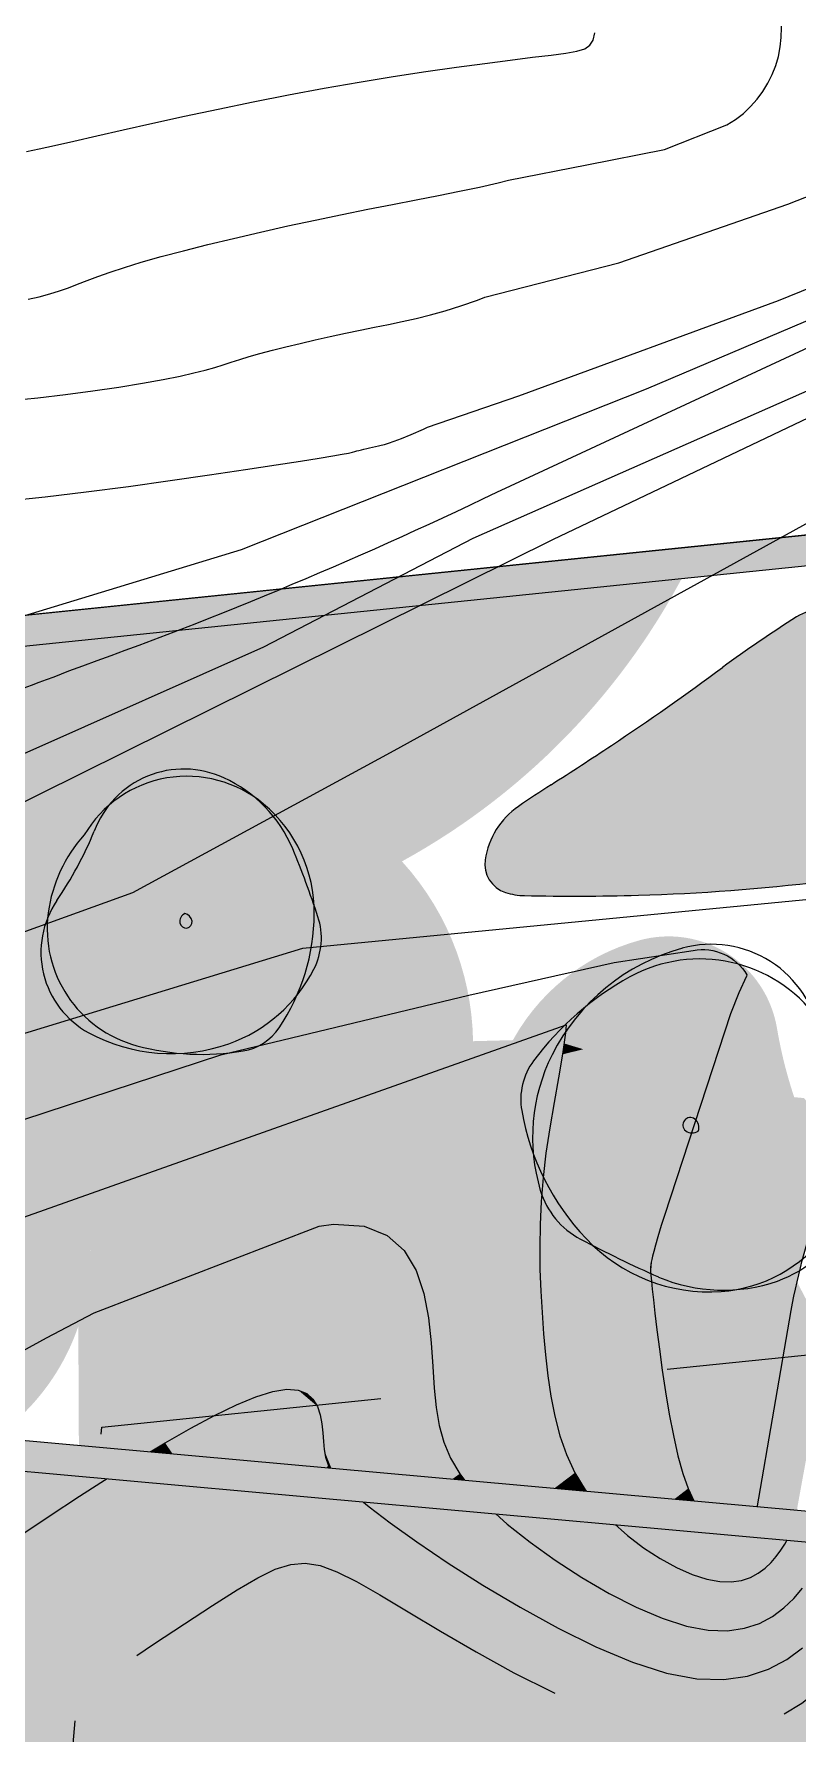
# Model space of a CAD drawing. Header units: centimetres. Extents: x -4381 to 5639, y -3920 to 4826.
# Drawn here: x 173.37 to 177.12, y 70.8 to 79.14 of the extents above; entities that cross this region are included whole.
import ezdxf
from ezdxf.xclip import XClip

# ---------------------------------------------------------------- set-up
doc = ezdxf.new("R2010")
doc.units = ezdxf.units.CM
doc.header["$MEASUREMENT"] = 0
doc.header["$XCLIPFRAME"] = 0
doc.set_wipeout_variables(frame=1)
doc.linetypes.add('Dashed', pattern=[0.564444, 0.282222, -0.282222])
doc.linetypes.add('Wipeout_Contour', pattern=[100, 0, -100])
for name, color, linetype, lineweight in [('0- COURBES DE NIVEAU_Pen_No__2', 8, 'Continuous', 5), ('0- SITE_Pen_No__101', 252, 'Continuous', 5), ('00-TREES_Pen_No__7', 7, 'Continuous', 5), ('0_Pen_No__2', 8, 'Continuous', 5), ('Dalles_Pen_No__1', 7, 'Continuous', 5), ('Mur de clôture_Pen_No__7', 7, 'Continuous', 5), ('Structural - Bearing_Pen_No__1', 7, 'Continuous', 5)]:
    doc.layers.add(name, color=color, linetype=linetype, lineweight=lineweight)
for name, color, linetype, lineweight, true_color in [('00-TREES_Pen_No__183', 7, 'Continuous', 5, 0xcaedab), ('00-TREES_Pen_No__185', 7, 'Continuous', 5, 0xbce39b), ('00-TREES_Pen_No__44', 7, 'Continuous', 5, 0x029e21), ('0_Pen_No__58', 7, 'Continuous', 5, 0xdf0000), ('Mur de clôture_Pen_No__102', 7, 'Continuous', 5, 0xcccccc), ('RECULS_Pen_No__58', 7, 'Continuous', 5, 0xdf0000)]:
    doc.layers.add(name, color=color, linetype=linetype, lineweight=lineweight, true_color=true_color)
for name, color, linetype in [('Dalles', 7, 'Continuous'), ('Drawing & Figure', 7, 'Continuous'), ('Structural - Bearing', 7, 'Continuous')]:
    doc.layers.add(name, color=color, linetype=linetype)

# ---------------------------------------------------------------- blocks, each defined once
blk = doc.blocks.new('Drawing_13_13', base_point=(-54.8524, -87.0921))
at = {"layer": '0- SITE_Pen_No__101', "linetype": 'Continuous', "lineweight": 0, "ltscale": 5, "true_color": 0x262626}
for points in [[(174.127, 73.3638), (174.0717, 73.3085), (174.8424, 73.3061), (175.8929, 74.2041), (175.7783, 74.2093), (174.5661, 73.7794), (174.5681, 73.344)], [(174.5078, 74.0325), (174.5661, 73.7794), (175.7783, 74.2093), (174.8505, 74.1848), (174.6421, 74.1668)], [(175.8929, 74.2041), (174.8424, 73.3061), (174.9922, 73.2961), (175.9047, 74.2031)], [(174.6528, 74.1776), (174.6421, 74.1668), (174.8505, 74.1848)], [(175.9047, 74.2031), (174.9922, 73.2961), (175.1063, 73.2503), (175.916, 74.2019)], [(175.916, 74.2019), (175.1063, 73.2503), (175.9035, 73.7778), (175.9699, 74.192)], [(175.9703, 74.1919), (175.9035, 73.7778), (175.9251, 73.9021)], [(175.9713, 74.1919), (175.9251, 73.9021), (175.9469, 74.0235)], [(175.9731, 74.1917), (175.9713, 74.1919), (175.9469, 74.0235), (175.9665, 74.1385)], [(175.9665, 74.1385), (175.9469, 74.0235), (176.208, 74.1204), (176.0685, 74.1631)], [(175.9731, 74.1917), (175.9665, 74.1385), (175.9739, 74.1916)], [(176.0685, 74.1631), (175.9739, 74.1916), (175.9665, 74.1385)], [(176.208, 74.1204), (175.9469, 74.0235), (176.4655, 73.3476), (176.6691, 73.9672)], [(175.9469, 74.0235), (175.9251, 73.9021), (176.4655, 73.3476)], [(176.4655, 73.3476), (177.2906, 73.5656), (177.0526, 73.9326), (176.6691, 73.9672)], [(175.9251, 73.9021), (175.9035, 73.7778), (176.4655, 73.3476)], [(177.1503, 73.9238), (177.0526, 73.9326), (177.2906, 73.5656), (177.3485, 73.6963)], [(175.1063, 73.2503), (175.8846, 73.6541), (175.9035, 73.7778)], [(175.9035, 73.7778), (175.8846, 73.6541), (176.4655, 73.3476)], [(175.8846, 73.6541), (175.1063, 73.2503), (175.8704, 73.5336)], [(175.8846, 73.6541), (175.8704, 73.5336), (176.4655, 73.3476)], [(177.2906, 73.5656), (176.4655, 73.3476), (177.2384, 73.4327)], [(175.1063, 73.2503), (175.1898, 73.1754), (175.8704, 73.5336)], [(175.8704, 73.5336), (175.1898, 73.1754), (175.8609, 73.4167)], [(175.8609, 73.4167), (176.4655, 73.3476), (175.8704, 73.5336)], [(175.8609, 73.4167), (175.1898, 73.1754), (175.8556, 73.303)], [(175.8609, 73.4167), (175.8556, 73.303), (176.434, 73.2437)], [(176.4655, 73.3476), (175.8609, 73.4167), (176.4504, 73.2981)], [(175.8609, 73.4167), (176.434, 73.2437), (176.4504, 73.2981)], [(177.2384, 73.4327), (176.4655, 73.3476), (177.1918, 73.2976)], [(173.5908, 72.9517), (173.6689, 72.8705), (174.7726, 73.2948), (174.0655, 73.3024), (174.0345, 73.2714), (173.7588, 73.2836), (173.591, 73.1157)], [(173.6689, 72.8705), (174.4616, 72.458), (174.7726, 73.2948)], [(174.0717, 73.3085), (174.0655, 73.3024), (174.7726, 73.2948), (174.8424, 73.3061)], [(174.4616, 72.458), (174.5448, 72.4839), (174.7726, 73.2948)], [(174.5448, 72.4839), (174.6142, 72.4953), (174.7726, 73.2948)], [(174.6142, 72.4953), (174.6691, 72.4916), (174.7726, 73.2948)], [(174.6691, 72.4916), (174.711, 72.4748), (174.7726, 73.2948)], [(174.711, 72.4748), (175.2859, 72.9661), (174.7726, 73.2948)], [(175.2859, 72.9661), (174.8424, 73.3061), (174.7726, 73.2948)], [(175.248, 73.0784), (174.9922, 73.2961), (174.8424, 73.3061)], [(174.8424, 73.3061), (175.2859, 72.9661), (175.248, 73.0784)], [(174.9922, 73.2961), (175.1898, 73.1754), (175.1063, 73.2503)], [(174.9922, 73.2961), (175.248, 73.0784), (175.1898, 73.1754)], [(175.1898, 73.1754), (175.248, 73.0784), (175.8556, 73.303)], [(175.248, 73.0784), (175.8539, 73.192), (175.8556, 73.303)], [(175.8539, 73.192), (176.4132, 73.1716), (175.8556, 73.303)], [(176.434, 73.2437), (175.8556, 73.303), (176.4219, 73.2023)], [(176.4219, 73.2023), (175.8556, 73.303), (176.4132, 73.1716)], [(176.434, 73.2437), (177.1163, 73.022), (176.4504, 73.2981)], [(176.4504, 73.2981), (177.1511, 73.1606), (176.4655, 73.3476)], [(177.1511, 73.1606), (176.4504, 73.2981), (177.1163, 73.022)], [(177.1918, 73.2976), (176.4655, 73.3476), (177.1511, 73.1606)], [(176.4219, 73.2023), (177.1163, 73.022), (176.434, 73.2437)], [(175.8539, 73.192), (175.248, 73.0784), (175.8553, 73.0834)], [(175.8553, 73.0834), (176.3993, 73.1074), (175.8539, 73.192)], [(176.4132, 73.1716), (175.8539, 73.192), (176.4074, 73.1491)], [(176.4074, 73.1491), (175.8539, 73.192), (176.4035, 73.1325)], [(176.4035, 73.1325), (175.8539, 73.192), (176.401, 73.1194)], [(176.401, 73.1194), (175.8539, 73.192), (176.3993, 73.1074)], [(176.3995, 73.0558), (176.4035, 73.1325), (176.3983, 73.0777)], [(176.401, 73.1194), (176.3983, 73.0777), (176.4035, 73.1325)], [(176.3995, 73.0558), (177.1163, 73.022), (176.4132, 73.1716)], [(176.4074, 73.1491), (176.3995, 73.0558), (176.4132, 73.1716)], [(176.4035, 73.1325), (176.3995, 73.0558), (176.4074, 73.1491)], [(176.4132, 73.1716), (177.1163, 73.022), (176.4219, 73.2023)], [(175.248, 73.0784), (175.2859, 72.9661), (175.8553, 73.0834)], [(175.8553, 73.0834), (175.2859, 72.9661), (175.8594, 72.9767)], [(176.3993, 73.1074), (175.8553, 73.0834), (176.3983, 73.0942)], [(176.3983, 73.0942), (175.8553, 73.0834), (176.3983, 73.0777)], [(175.8594, 72.9767), (176.3995, 73.0558), (175.8553, 73.0834)], [(176.3983, 73.0777), (175.8553, 73.0834), (176.3995, 73.0558)], [(176.3995, 73.0558), (175.8594, 72.9767), (176.402, 73.026)], [(176.3983, 73.0942), (176.401, 73.1194), (176.3993, 73.1074)], [(176.3983, 73.0777), (176.401, 73.1194), (176.3983, 73.0942)], [(177.1163, 73.022), (176.3995, 73.0558), (176.402, 73.026)], [(175.2859, 72.9661), (174.711, 72.4748), (175.3086, 72.8456)], [(175.2859, 72.9661), (175.3086, 72.8456), (175.8594, 72.9767)], [(175.8594, 72.9767), (175.3086, 72.8456), (175.8655, 72.8714)], [(176.402, 73.026), (175.8594, 72.9767), (176.4061, 72.9864)], [(175.8655, 72.8714), (176.4061, 72.9864), (175.8594, 72.9767)], [(176.4061, 72.9864), (175.8655, 72.8714), (176.4119, 72.9346)], [(176.4061, 72.9864), (177.1163, 73.022), (176.402, 73.026)], [(177.1163, 73.022), (176.4061, 72.9864), (177.0875, 72.8821)], [(176.4119, 72.9346), (177.0875, 72.8821), (176.4061, 72.9864)], [(177.0875, 72.8821), (177.267, 72.734), (177.1163, 73.022)], [(173.6689, 72.8705), (173.5908, 72.9517), (173.5897, 72.8292)], [(173.592, 72.5388), (173.8493, 72.1964), (173.8697, 72.1945), (173.6689, 72.8705), (173.5897, 72.8292)], [(174.0158, 72.2331), (173.6689, 72.8705), (173.8697, 72.1945), (173.941, 72.1881)], [(174.1418, 72.3051), (173.6689, 72.8705), (174.0158, 72.2331)], [(174.2589, 72.3674), (173.6689, 72.8705), (174.1418, 72.3051)], [(174.3659, 72.4187), (173.6689, 72.8705), (174.2589, 72.3674)], [(174.4616, 72.458), (173.6689, 72.8705), (174.3659, 72.4187)], [(175.3212, 72.7237), (175.8655, 72.8714), (175.3086, 72.8456)], [(175.8655, 72.8714), (175.3212, 72.7237), (175.8731, 72.7673)], [(176.4119, 72.9346), (175.8655, 72.8714), (176.4196, 72.8685)], [(175.8731, 72.7673), (176.4196, 72.8685), (175.8655, 72.8714)], [(176.4196, 72.8685), (177.0875, 72.8821), (176.4119, 72.9346)], [(176.4294, 72.787), (177.0875, 72.8821), (176.4196, 72.8685)], [(176.4413, 72.6928), (177.0875, 72.8821), (176.4294, 72.787)], [(176.4553, 72.5899), (177.0875, 72.8821), (176.4413, 72.6928)], [(176.4714, 72.4822), (177.0875, 72.8821), (176.4553, 72.5899)], [(176.4895, 72.3737), (177.0875, 72.8821), (176.4714, 72.4822)], [(176.4895, 72.3737), (176.9149, 71.9198), (176.9215, 71.9192), (177.0875, 72.8821)], [(176.9215, 71.9192), (176.9228, 71.9191), (177.267, 72.734), (177.0875, 72.8821)], [(175.3086, 72.8456), (174.711, 72.4748), (175.3212, 72.7237)], [(176.4196, 72.8685), (175.8731, 72.7673), (176.4294, 72.787)], [(175.8821, 72.664), (176.4294, 72.787), (175.8731, 72.7673)], [(176.4294, 72.787), (175.8821, 72.664), (176.4413, 72.6928)], [(174.711, 72.4748), (174.7417, 72.4473), (175.3212, 72.7237)], [(175.3212, 72.7237), (174.7417, 72.4473), (175.3289, 72.6073)], [(175.8731, 72.7673), (175.3212, 72.7237), (175.8821, 72.664)], [(175.3212, 72.7237), (175.3289, 72.6073), (175.8821, 72.664)], [(176.9228, 71.9191), (176.9638, 71.9154), (177.1189, 71.9212), (177.267, 72.734)], [(175.3289, 72.6073), (175.8934, 72.5619), (175.8821, 72.664)], [(175.8934, 72.5619), (176.4413, 72.6928), (175.8821, 72.664)], [(176.4413, 72.6928), (175.8934, 72.5619), (176.4553, 72.5899)], [(173.5923, 72.3976), (173.6758, 72.212), (173.8493, 72.1964), (173.592, 72.5388)], [(174.7417, 72.4473), (174.7631, 72.4117), (175.3289, 72.6073)], [(175.3289, 72.6073), (174.7631, 72.4117), (175.3363, 72.5017)], [(175.3363, 72.5017), (175.8934, 72.5619), (175.3289, 72.6073)], [(175.3363, 72.5017), (175.3463, 72.4063), (175.8934, 72.5619)], [(175.8934, 72.5619), (175.3463, 72.4063), (175.9081, 72.4615)], [(175.9081, 72.4615), (176.4553, 72.5899), (175.8934, 72.5619)], [(176.4553, 72.5899), (175.9081, 72.4615), (176.4714, 72.4822)], [(174.7959, 72.1997), (174.4616, 72.458), (174.3659, 72.4187)], [(174.7899, 72.2815), (174.5448, 72.4839), (174.4616, 72.458)], [(174.4616, 72.458), (174.7928, 72.2388), (174.7899, 72.2815)], [(174.4616, 72.458), (174.7959, 72.1997), (174.7928, 72.2388)], [(174.777, 72.3705), (174.6142, 72.4953), (174.5448, 72.4839)], [(174.5448, 72.4839), (174.7853, 72.3263), (174.777, 72.3705)], [(174.5448, 72.4839), (174.7899, 72.2815), (174.7853, 72.3263)], [(174.7631, 72.4117), (174.6691, 72.4916), (174.6142, 72.4953)], [(174.6142, 72.4953), (174.777, 72.3705), (174.7631, 72.4117)], [(174.6691, 72.4916), (174.7417, 72.4473), (174.711, 72.4748)], [(174.6691, 72.4916), (174.7631, 72.4117), (174.7417, 72.4473)], [(174.7631, 72.4117), (174.777, 72.3705), (175.3363, 72.5017)], [(175.3363, 72.5017), (174.777, 72.3705), (175.3463, 72.4063)], [(175.9081, 72.4615), (175.3463, 72.4063), (175.3614, 72.3187)], [(175.9081, 72.4615), (175.3614, 72.3187), (175.9276, 72.3632)], [(176.4714, 72.4822), (175.9081, 72.4615), (175.9276, 72.3632)], [(176.4714, 72.4822), (175.9276, 72.3632), (175.953, 72.2676)], [(176.4714, 72.4822), (175.953, 72.2676), (176.4895, 72.3737)], [(173.5933, 72.2195), (173.6758, 72.212), (173.5923, 72.3976)], [(174.8027, 72.1627), (174.3659, 72.4187), (174.2589, 72.3674)], [(174.3659, 72.4187), (174.8027, 72.1627), (174.7959, 72.1997)], [(174.777, 72.3705), (174.7853, 72.3263), (175.3463, 72.4063)], [(174.7853, 72.3263), (174.7899, 72.2815), (175.3463, 72.4063)], [(175.3463, 72.4063), (174.7899, 72.2815), (175.3614, 72.3187)], [(176.4895, 72.3737), (175.953, 72.2676), (175.9857, 72.1751)], [(176.4895, 72.3737), (175.9857, 72.1751), (176.5097, 72.2683)], [(176.9149, 71.9198), (176.4895, 72.3737), (176.5097, 72.2683), (176.9134, 71.9199)], [(174.0158, 72.2331), (174.0538, 72.1779), (174.2051, 72.1643), (174.1418, 72.3051)], [(174.1418, 72.3051), (174.2274, 72.1623), (174.344, 72.1517), (174.2589, 72.3674)], [(174.2274, 72.1623), (174.1418, 72.3051), (174.2051, 72.1643)], [(174.2589, 72.3674), (174.344, 72.1517), (174.809, 72.1098), (174.8168, 72.1251)], [(174.2589, 72.3674), (174.8168, 72.1251), (174.8027, 72.1627)], [(174.7899, 72.2815), (174.7928, 72.2388), (175.3614, 72.3187)], [(174.7928, 72.2388), (174.851, 72.106), (174.9775, 72.0946), (175.3614, 72.3187)], [(174.9775, 72.0946), (175.0679, 72.0864), (175.3614, 72.3187)], [(175.0679, 72.0864), (175.1121, 72.0824), (175.3841, 72.2369), (175.3614, 72.3187)], [(175.3614, 72.3187), (175.3841, 72.2369), (175.9276, 72.3632)], [(175.3841, 72.2369), (175.4167, 72.1584), (175.9276, 72.3632)], [(175.9276, 72.3632), (175.4167, 72.1584), (175.4618, 72.081)], [(175.9276, 72.3632), (175.4618, 72.081), (175.953, 72.2676)], [(173.941, 72.1881), (174.0424, 72.1789), (174.0158, 72.2331)], [(174.0538, 72.1779), (174.0158, 72.2331), (174.0424, 72.1789)], [(174.851, 72.106), (174.7928, 72.2388), (174.8343, 72.1075)], [(174.7959, 72.1997), (174.8324, 72.1077), (174.8343, 72.1075), (174.7928, 72.2388)], [(175.1121, 72.0824), (175.1971, 72.0748), (175.3841, 72.2369)], [(175.1971, 72.0748), (175.2669, 72.0685), (175.4167, 72.1584), (175.3841, 72.2369)], [(175.4618, 72.081), (175.4865, 72.0487), (175.5826, 72.04), (175.953, 72.2676)], [(175.5826, 72.04), (175.6146, 72.0371), (175.9857, 72.1751), (175.953, 72.2676)], [(176.5097, 72.2683), (175.9857, 72.1751), (176.0268, 72.0863)], [(176.5097, 72.2683), (176.0268, 72.0863), (176.0775, 72.0016)], [(176.0775, 72.0016), (176.5318, 72.1699), (176.5097, 72.2683)], [(176.9134, 71.9199), (176.5097, 72.2683), (176.5318, 72.1699), (176.9109, 71.9202)], [(174.8324, 72.1077), (174.7959, 72.1997), (174.8168, 72.1251), (174.8271, 72.1082)], [(174.8168, 72.1251), (174.7959, 72.1997), (174.8027, 72.1627)], [(174.8168, 72.1251), (174.809, 72.1098), (174.8109, 72.1096)], [(174.8168, 72.1251), (174.8109, 72.1096), (174.8271, 72.1082)], [(175.2669, 72.0685), (175.328, 72.063), (175.4167, 72.1584)], [(175.4167, 72.1584), (175.328, 72.063), (175.424, 72.0543), (175.4618, 72.081)], [(175.9857, 72.1751), (175.6146, 72.0371), (175.7564, 72.0243)], [(175.7564, 72.0243), (175.8499, 72.0159), (175.9857, 72.1751)], [(175.8499, 72.0159), (175.9252, 72.0091), (176.0268, 72.0863), (175.9857, 72.1751)], [(176.0775, 72.0016), (176.0827, 71.9949), (176.2331, 71.9813), (176.5318, 72.1699)], [(176.5318, 72.1699), (176.2331, 71.9813), (176.2821, 71.9769), (176.556, 72.0825)], [(176.9109, 71.9202), (176.5318, 72.1699), (176.556, 72.0825), (176.9057, 71.9206)], [(175.4618, 72.081), (175.424, 72.0543), (175.4438, 72.0525)], [(175.4618, 72.081), (175.4438, 72.0525), (175.4865, 72.0487)], [(176.0268, 72.0863), (175.9252, 72.0091), (175.9741, 72.0047)], [(175.9741, 72.0047), (176.0715, 71.9959), (176.0775, 72.0016), (176.0268, 72.0863)], [(176.2821, 71.9769), (176.3861, 71.9675), (176.556, 72.0825)], [(176.3861, 71.9675), (176.4691, 71.96), (176.5821, 72.009), (176.556, 72.0825)], [(176.9057, 71.9206), (176.556, 72.0825), (176.5821, 72.009), (176.8916, 71.9219)], [(176.0715, 71.9959), (176.0827, 71.9949), (176.0775, 72.0016)], [(176.4691, 71.96), (176.5135, 71.956), (176.5821, 72.009)], [(176.5821, 72.009), (176.5135, 71.956), (176.6071, 71.9476), (176.6097, 71.9489)], [(176.8916, 71.9219), (176.5821, 72.009), (176.6097, 71.9489), (176.6787, 71.9411)], [(176.6097, 71.9489), (176.6081, 71.9475), (176.6106, 71.9472)], [(176.6097, 71.9489), (176.6106, 71.9472), (176.6787, 71.9411)], [(176.9638, 71.9154), (177.1081, 71.9024), (177.1164, 71.9019), (177.1189, 71.9212)]]:
    blk.add_hatch(color=250, dxfattribs=at).paths.add_polyline_path(points)
at = {"layer": '00-TREES_Pen_No__183', "linetype": 'Continuous', "ltscale": 5}
blk.add_hatch(color=256, dxfattribs=at).paths.add_polyline_path([(169.6841, 72.2508, 0.127576), (171.2989, 72.1051, 0.168214), (173.1403, 72.2325, 0.262027), (173.6487, 73.1793, 0.279856), (175.1307, 73.2283, 0.401147), (175.1782, 75.0846, 0.158673), (176.6305, 76.6309), (170.018, 75.9523)])
at = {"layer": '00-TREES_Pen_No__185', "linetype": 'Continuous', "lineweight": 0, "ltscale": 5, "true_color": 0xcce9b3}
blk.add_hatch(color=254, dxfattribs=at).paths.add_polyline_path([(174.7468, 75.0016, 0.185878), (174.4079, 75.3499, 0.435859), (173.7726, 75.0883, -0.052301), (173.5891, 74.7476, 0.444186), (173.7461, 74.0994, 0.21255), (174.4324, 74.0455, 0.191615), (174.8502, 74.4113, 0.20069), (174.87, 74.6685, 0.017395)])
at = {"layer": '00-TREES_Pen_No__44', "linetype": 'Continuous', "lineweight": 0, "ltscale": 5, "true_color": 0xbfe6c6}
blk.add_hatch(color=254, dxfattribs=at).paths.add_polyline_path([(176.2269, 73.0849, 0.185878), (176.8097, 73.065, 0.435859), (177.1423, 73.8195, -0.052301), (177.018, 74.2668, 0.444186), (176.3435, 74.6975, 0.21255), (175.7046, 74.1738, 0.191615), (175.6469, 73.51, 0.20069), (175.8435, 73.271, 0.017395)])
at = {"layer": '0_Pen_No__2', "linetype": 'Continuous', "lineweight": 5, "ltscale": 5}
blk.add_hatch(color=8, dxfattribs=at).paths.add_polyline_path([(175.5863, 75.0927, 0.367569), (175.6859, 74.9322, 0.072754), (175.7795, 74.9165, 0.012297), (176.3384, 74.9187, 0.023205), (177.2425, 74.9866, 0.059082), (177.5895, 75.0712, 0.277032), (177.7694, 75.297, 0.137799), (177.692, 75.8408, 0.125939), (177.3525, 76.2729, 0.313983), (177.1145, 76.2838, 0.018329), (176.7506, 76.0352, -0.012139), (176.2059, 75.6533, -0.005299), (175.9097, 75.4606, 0.00973), (175.7494, 75.3542, 0.206976)])
at = {"layer": 'Dalles', "linetype": 'Continuous', "lineweight": 5, "ltscale": 5}
h = blk.add_hatch(color=8, dxfattribs=at)
h.paths.add_polyline_path([(172.7691, 72.2938), (171.9155, 62.8323), (177.6422, 62.3156), (177.8893, 65.0545), (177.9926, 66.1998), (179.7107, 66.0448), (179.6073, 64.8995), (186.4047, 64.2862), (187.0112, 71.0089)])
h.paths.add_polyline_path([(172.0783, 62.9682), (172.1996, 64.3127), (177.6276, 63.823), (177.5063, 62.4785)], flags=0)
h.paths.add_polyline_path([(175.2352, 67.0761), (175.3475, 68.3211), (177.0158, 68.1706), (176.9034, 66.9256)], flags=0)
h.paths.add_polyline_path([(183.4303, 64.7052), (183.6595, 67.2449), (186.4979, 66.9888), (186.2688, 64.4491)], flags=0)
at = {"layer": 'Mur de clôture_Pen_No__102', "linetype": 'Continuous', "lineweight": 0, "ltscale": 5, "true_color": 0x666666}
for points in [[(190.7243, 78.0778), (170.0182, 75.9523), (190.5589, 77.91)], [(190.5589, 77.91), (170.0182, 75.9523), (170.1565, 75.8157)]]:
    blk.add_hatch(color=251, dxfattribs=at).paths.add_polyline_path(points)
at = {"layer": '0- COURBES DE NIVEAU_Pen_No__2', "linetype": 'Continuous', "ltscale": 5, "flags": 128}
for points in [[(173.3369, 78.5668), (173.3983, 78.5796), (173.4744, 78.5962), (173.5679, 78.6172), (173.6808, 78.6428), (173.811, 78.6723), (173.9557, 78.7046), (174.1121, 78.739), (174.2772, 78.7743), (174.4483, 78.8097), (174.6224, 78.8441), (174.7967, 78.8766), (174.9684, 78.9065), (175.1353, 78.9335), (175.2951, 78.9578), (175.4456, 78.9793), (175.5846, 78.9982), (175.7099, 79.0144), (175.8193, 79.0281), (175.9105, 79.0393), (175.9823, 79.0484), (176.0362, 79.0577), (176.0748, 79.0697), (176.1007, 79.0872), (176.1164, 79.1126), (176.1244, 79.1487)], [(173.24, 76.8527), (173.4284, 76.8726), (173.6296, 76.8967), (173.8361, 76.9237), (174.0403, 76.9519), (174.2343, 76.9798), (174.4106, 77.0061), (174.5614, 77.0291), (174.6812, 77.0477), (174.7721, 77.0622), (174.8387, 77.0732), (174.8851, 77.0813), (174.9158, 77.0872), (174.9351, 77.0914), (174.9474, 77.0946), (174.9569, 77.0974), (174.9673, 77.1004), (174.979, 77.1035), (174.9918, 77.1067), (175.0054, 77.11), (175.0196, 77.1132), (175.034, 77.1165), (175.0483, 77.1196), (175.0624, 77.1225), (175.0764, 77.1254), (175.0922, 77.1293), (175.1124, 77.1354), (175.1392, 77.1448), (175.1753, 77.1587), (175.2229, 77.1784), (175.2845, 77.2051), (175.3033, 77.2134)], [(172.4126, 73.9633), (174.6923, 74.6595), (177.498, 74.9303)], [(176.8707, 74.5274), (176.8681, 74.522), (176.8314, 74.4394), (176.7905, 74.3367), (176.4655, 73.3476)], [(170.0073, 71.5389), (170.1115, 71.6053), (170.2565, 71.6969), (170.4055, 71.7898), (170.5567, 71.8827), (170.7084, 71.9739), (170.8589, 72.0619), (171.0072, 72.1459), (171.1557, 72.2273), (171.3076, 72.3084), (171.4661, 72.3912), (171.6343, 72.478), (171.8155, 72.5708), (172.0128, 72.6718), (172.2294, 72.7831), (172.467, 72.906), (172.7204, 73.0377), (172.9832, 73.1745), (173.2454, 73.3111), (175.9845, 74.2824)], [(173.2979, 71.7732), (173.4481, 71.8733), (173.5967, 71.9712), (173.742, 72.0649), (173.8821, 72.1527), (174.0158, 72.2331), (174.1418, 72.3051), (174.2589, 72.3674), (174.3659, 72.4187), (174.4616, 72.458), (174.5448, 72.4839), (174.6142, 72.4953), (174.6691, 72.4916), (174.711, 72.4748), (174.7417, 72.4473), (174.7631, 72.4117), (174.777, 72.3705), (174.7853, 72.3263), (174.7899, 72.2815), (174.7928, 72.2388), (174.7959, 72.1997), (174.8027, 72.1627), (174.8168, 72.1251), (174.8416, 72.0844), (174.8808, 72.0381), (174.938, 71.9836), (175.0167, 71.9184), (175.1205, 71.8399), (175.2514, 71.7469), (175.4052, 71.6434), (175.5758, 71.5348), (175.7574, 71.4266), (175.9441, 71.3239), (176.13, 71.2323), (176.3092, 71.1571), (176.4758, 71.1037), (176.625, 71.0759), (176.7572, 71.072), (176.8737, 71.0886), (176.976, 71.1223), (177.0656, 71.17), (177.1439, 71.2281)], [(175.9845, 74.2824), (175.9813, 74.2437), (175.9665, 74.1385), (175.9469, 74.0235), (175.9251, 73.9021), (175.9035, 73.7778), (175.8846, 73.6541), (175.8704, 73.5336), (175.8609, 73.4167), (175.8556, 73.303), (175.8539, 73.192), (175.8553, 73.0834), (175.8594, 72.9767), (175.8655, 72.8714), (175.8731, 72.7673), (175.8821, 72.664), (175.8934, 72.5619), (175.9081, 72.4615), (175.9276, 72.3632), (175.953, 72.2676), (175.9857, 72.1751), (176.0268, 72.0863), (176.0775, 72.0016), (176.1386, 71.9216), (176.2082, 71.8471), (176.284, 71.7789), (176.3636, 71.718), (176.4447, 71.6653), (176.5249, 71.6215), (176.6019, 71.5876), (176.6733, 71.5645), (176.7373, 71.5526), (176.7939, 71.5509), (176.8438, 71.558), (176.8877, 71.5724), (176.9261, 71.5929), (176.9596, 71.6178), (176.9889, 71.6458), (177.0146, 71.6756), (177.0372, 71.7058), (177.057, 71.7365), (177.074, 71.7678), (177.0883, 71.7998), (177.1, 71.8327), (177.1093, 71.8667), (177.1164, 71.9019)], [(173.6689, 72.8705), (174.7726, 73.2948), (174.8424, 73.3061), (174.9922, 73.2961), (175.1063, 73.2503), (175.1898, 73.1754), (175.248, 73.0784), (175.2859, 72.9661), (175.3086, 72.8456), (175.3212, 72.7237), (175.3289, 72.6073), (175.3363, 72.5017), (175.3463, 72.4063), (175.3614, 72.3187), (175.3841, 72.2369), (175.4167, 72.1584), (175.4618, 72.081), (175.5217, 72.0026), (175.599, 71.9207), (175.695, 71.8342), (175.8067, 71.7452), (175.9299, 71.6569), (176.0605, 71.5723), (176.1944, 71.4946), (176.3275, 71.4269), (176.4555, 71.3724), (176.5745, 71.3341), (176.6811, 71.3143), (176.7755, 71.3114), (176.8588, 71.3233), (176.9319, 71.3474), (176.9958, 71.3814), (177.0517, 71.423), (177.1006, 71.4697), (177.1434, 71.5193)], [(171.2298, 71.4286), (171.3608, 71.5126), (171.5114, 71.6088), (171.6479, 71.6956), (171.7672, 71.7707), (171.8669, 71.8325), (171.9491, 71.8824), (172.0167, 71.9226), (172.0725, 71.9552), (172.1197, 71.9823), (172.161, 72.006), (172.1995, 72.0285), (172.238, 72.0518), (172.2797, 72.078), (172.3285, 72.1091), (172.3883, 72.147), (172.4632, 72.1936), (172.5571, 72.2507), (172.674, 72.3203), (172.818, 72.4042), (172.9931, 72.5043), (173.2011, 72.6211), (173.4346, 72.7483), (173.6689, 72.8705)], [(173.8772, 71.1898), (173.9595, 71.245), (174.1106, 71.3454), (174.2489, 71.4356), (174.3701, 71.512), (174.4713, 71.5713), (174.5568, 71.6129), (174.6324, 71.6367), (174.7041, 71.6426), (174.7777, 71.6307), (174.8592, 71.6008), (174.9545, 71.553), (175.0695, 71.487), (175.2084, 71.404), (175.3677, 71.3088), (175.5425, 71.2074), (175.7276, 71.1056), (175.918, 71.0095), (175.9286, 71.0047)]]:
    blk.add_lwpolyline(points, dxfattribs=at)
for points in [[(173.2579, 77.3454), (173.3921, 77.358), (173.528, 77.3738), (173.6616, 77.3917), (173.7885, 77.4108), (173.9047, 77.43), (174.006, 77.4482), (174.0895, 77.4649), (174.1573, 77.48), (174.213, 77.494), (174.2598, 77.5072), (174.3014, 77.5201), (174.341, 77.533), (174.3821, 77.5463), (174.4281, 77.5604), (174.4818, 77.5755), (174.5424, 77.5916), (174.6085, 77.6082), (174.6788, 77.6251), (174.7519, 77.642), (174.8262, 77.6587), (174.9005, 77.6747), (174.9733, 77.6899), (175.0436, 77.7041), (175.1121, 77.7179), (175.1799, 77.7321), (175.2482, 77.7475), (175.318, 77.7649), (175.3906, 77.7851), (175.467, 77.8088), (175.5483, 77.8369), (175.5855, 77.8511), (176.2416, 78.02), (177.0718, 78.3072), (178.7261, 78.9564, -0.039183)], [(173.3437, 77.8413), (173.399, 77.8538), (173.4506, 77.8674), (173.4978, 77.882), (173.5426, 77.8978), (173.5873, 77.9147), (173.6346, 77.9331), (173.6869, 77.953), (173.7468, 77.9746), (173.8167, 77.998), (173.8993, 78.0233), (173.9962, 78.0507), (174.1057, 78.0797), (174.2252, 78.1097), (174.3522, 78.1402), (174.4842, 78.1708), (174.6185, 78.2008), (174.7527, 78.2298), (174.8841, 78.2572), (175.0107, 78.2827), (175.1319, 78.3065), (175.2474, 78.3288), (175.3571, 78.3503), (175.4608, 78.3711), (175.5583, 78.3918), (175.6494, 78.4126), (175.7012, 78.4257), (176.0851, 78.5006), (176.4664, 78.5759), (176.7724, 78.6963, 0.379496), (176.9982, 79.3636)], [(175.3033, 77.2134), (175.7516, 77.3674), (177.0251, 77.8355), (178.5045, 78.4348, -0.03673), (181.376, 79.4586, -0.113481), (184.5194, 79.5646, -0.057739)], [(173.0912, 76.2192), (174.3917, 76.6137), (176.3772, 77.4027), (178.1025, 78.1353), (179.39, 78.6295), (180.1226, 78.8636, -0.022898), (181.6962, 79.2017, -0.027032), (183.1246, 79.3433, -0.122108)], [(172.3396, 75.6867, 0.057204), (173.5441, 76.0193, 0.027601), (175.7105, 76.9272), (177.2207, 77.6284), (179.0544, 78.3924), (180.0609, 78.7008, -0.023374), (181.095, 78.9048, -0.025451), (182.3445, 79.0486, -0.036966), (183.3782, 79.0486, -0.09263)], [(171.5351, 75.09), (171.9838, 75.201), (173.3247, 75.613), (174.5007, 76.1373), (175.527, 76.6692), (178.1413, 77.8228, -0.041339), (180.3137, 78.5419, -0.059405), (182.7212, 78.822, -0.139412)], [(171.9255, 74.6839), (175.9183, 76.663), (177.836, 77.5769, -0.04012), (180.1806, 78.3634, -0.068327), (182.3605, 78.4908, -0.057807), (183.5436, 78.2378)], [(172.246, 74.3505), (173.8583, 74.9326), (175.1392, 75.6292), (177.4689, 76.9102), (178.7798, 77.5319, -0.082239), (181.0579, 78.2113, -0.110012), (183.1365, 77.9743)], [(176.4655, 73.3476), (176.4504, 73.2981), (176.434, 73.2437), (176.4219, 73.2023), (176.4132, 73.1716), (176.4074, 73.1491), (176.4035, 73.1325), (176.401, 73.1194), (176.3993, 73.1074), (176.3983, 73.0942), (176.3983, 73.0777), (176.3995, 73.0558), (176.402, 73.026), (176.4061, 72.9864), (176.4119, 72.9346), (176.4196, 72.8685), (176.4294, 72.787), (176.4413, 72.6928), (176.4553, 72.5899), (176.4714, 72.4822), (176.4895, 72.3737), (176.5097, 72.2683), (176.5318, 72.1699), (176.556, 72.0825), (176.5821, 72.009), (176.6097, 71.9489), (176.638, 71.901), (176.6666, 71.8638), (176.6949, 71.8359), (176.7223, 71.8161), (176.7482, 71.8028), (176.7721, 71.7948), (176.7934, 71.7909), (176.8123, 71.7903), (176.8289, 71.7927), (176.8435, 71.7975), (176.8563, 71.8043), (176.8675, 71.8126), (176.8773, 71.822), (176.8858, 71.8319), (176.8934, 71.842), (176.8999, 71.8522), (176.9056, 71.8626), (176.9104, 71.8733), (176.9143, 71.8843), (176.9174, 71.8956), (176.9197, 71.9073), (176.9206, 71.9138), (177.0875, 72.8821, -0.085708), (177.4807, 73.9495, -0.097804)], [(172.8933, 73.6773), (174.2897, 74.1365), (175.507, 74.4278), (176.2196, 74.5891), (176.6062, 74.648, -0.315695), (176.8707, 74.5274)], [(177.0539, 70.9032), (177.1402, 70.9554), (177.2374, 71.0324), (177.3241, 71.1174), (177.401, 71.2067), (177.4689, 71.2975), (177.5281, 71.3896), (177.579, 71.4834), (177.6219, 71.5794), (177.6572, 71.6781), (177.6852, 71.78), (177.7062, 71.8855), (177.7138, 71.9436), (177.687, 73.0834, -0.316173), (178.1783, 73.6542), (179.6641, 73.9244)]]:
    blk.add_lwpolyline(points, format="xyb", dxfattribs=at)
at = {"layer": '00-TREES_Pen_No__7', "linetype": 'Continuous', "ltscale": 5}
for centre, radius, start, end in [((174.1236, 74.9163), 0.5858, 50.13267, 149.42058), ((174.1078, 75.0684), 0.469, 65.27789, 159.47945), ((174.0211, 74.8802), 0.6762, 23.15841, 65.27789), ((174.0542, 74.8332), 0.6941, 359.54567, 50.13267), ((174.1464, 74.7393), 0.7096, 137.97362, 172.43558), ((171.9529, 75.9369), 1.8545, 325.7125, 337.68808), ((169.9182, 73.2105), 5.1058, 18.29222, 22.27837), ((173.8565, 74.639), 0.4494, 145.7125, 241.51294), ((174.0322, 74.7544), 0.5944, 172.43558, 254.97963), ((174.1316, 74.7896), 0.0431, 115.95831, 188.90551), ((174.1187, 74.7876), 0.0301, 188.90551, 7.90881), ((174.1059, 74.7858), 0.0431, 7.90881, 80.8948), ((173.7307, 74.8357), 1.0176, 326.10893, 359.54567), ((174.4487, 74.7081), 0.3342, 332.90049, 18.29222), ((176.8224, 73.6794), 1.0155, 105.34227, 153.3408), ((176.6964, 74.1387), 0.5393, 9.54183, 105.34227), ((174.0776, 74.8981), 0.7511, 289.51147, 332.90049), ((176.6401, 73.8927), 0.7133, 36.2649, 118.80895), ((177.0086, 73.2226), 1.478, 118.80895, 143.25881), ((174.0457, 74.9878), 0.8463, 241.51294, 289.51147), ((174.3559, 74.4158), 0.2645, 279.42949, 326.10893), ((174.1974, 75.3699), 1.2317, 254.97963, 279.42949), ((176.7202, 73.7307), 0.9013, 153.3408, 196.72982), ((176.0785, 73.9169), 0.3174, 143.25881, 189.93826), ((176.9688, 74.0729), 1.2212, 189.93826, 223.375), ((176.5928, 73.7921), 0.0362, 52.73484, 231.73813), ((176.5834, 73.7797), 0.0518, 339.78763, 52.73484), ((176.6955, 73.6766), 0.7029, 273.962, 13.24991), ((176.6025, 73.8043), 0.0518, 231.73813, 304.72412), ((176.8356, 73.5581), 0.5628, 289.10722, 23.30878), ((176.2411, 73.5867), 0.401, 196.72982, 242.12154), ((178.9186, 78.6481), 6.1269, 242.12154, 246.1077), ((176.6866, 73.8063), 0.8329, 223.375, 273.962), ((176.7543, 73.793), 0.8114, 246.98773, 289.10722)]:
    blk.add_arc(centre, radius, start, end, dxfattribs=at)
at = {"layer": '0_Pen_No__2', "linetype": 'Continuous', "ltscale": 5}
for centre, radius, start, end in [((177.2257, 76.1074), 0.2085, 52.5082, 122.2339), ((180.3213, 71.1981), 6.0124, 122.2339, 126.43422), ((168.6122, 87.0601), 13.7033, 303.65234, 306.43422), ((166.9688, 89.5287), 16.6689, 302.43789, 303.65234), ((178.562, 71.2874), 4.9447, 122.43789, 124.66778), ((175.9702, 75.035), 0.3882, 124.66778, 171.44268), ((175.7305, 75.071), 0.1458, 171.44268, 252.17006), ((176.0599, 84.6878), 9.7731, 271.63297, 276.95021), ((175.7863, 75.2445), 0.328, 252.17006, 268.81474), ((176.0146, 86.2777), 11.3636, 268.81474, 271.63297)]:
    blk.add_arc(centre, radius, start, end, dxfattribs=at)
at = {"layer": '0_Pen_No__58', "linetype": 'Continuous', "ltscale": 5, "flags": 128}
blk.add_lwpolyline([(188.7291, 55.4311), (168.3329, 57.2712), (170.018, 75.9523), (190.7243, 78.0774), (188.7291, 55.4311)], close=True, dxfattribs=at)
at = {"layer": 'Dalles_Pen_No__1', "linetype": 'Continuous', "ltscale": 5, "flags": 128}
blk.add_lwpolyline([(172.7691, 72.2938), (171.9155, 62.8323), (177.6422, 62.3156), (177.8893, 65.0545), (177.9926, 66.1998), (179.7107, 66.0448), (179.6073, 64.8995), (186.4047, 64.2862), (187.0112, 71.0089)], close=True, dxfattribs=at)
blk.add_lwpolyline([(172.7691, 72.2938), (171.9155, 62.8323), (177.6422, 62.3156), (177.8893, 65.0545), (177.9926, 66.1998), (179.7107, 66.0448), (179.6073, 64.8995), (186.4047, 64.2862), (187.0112, 71.0089)], close=True, dxfattribs=at)
blk.add_lwpolyline([(172.7691, 72.2938), (171.9155, 62.8323), (177.6422, 62.3156), (177.8893, 65.0545), (177.9926, 66.1998), (179.7107, 66.0448), (179.6073, 64.8995), (186.4047, 64.2862), (187.0112, 71.0089)], close=True, dxfattribs=at)
blk.add_lwpolyline([(172.7691, 72.2938), (171.9155, 62.8323), (177.6422, 62.3156), (177.8893, 65.0545), (177.9926, 66.1998), (179.7107, 66.0448), (179.6073, 64.8995), (186.4047, 64.2862), (187.0112, 71.0089)], close=True, dxfattribs=at)
at = {"layer": 'Mur de clôture_Pen_No__7', "linetype": 'Continuous', "ltscale": 5}
for p, q in [((190.7243, 78.0778), (170.0182, 75.9523)), ((170.1565, 75.8157), (190.5589, 77.91))]:
    blk.add_line(p, q, dxfattribs=at)
at = {"color": 254, "linetype": 'Wipeout_Contour', "lineweight": 0, "ltscale": 774.501193}
blk.add_wipeout([(187.0112, 71.0089), (172.7691, 72.2938), (172.905, 72.131), (186.8484, 70.873)], dxfattribs=at).dxf.layer = 'Structural - Bearing'
at = {"layer": 'Structural - Bearing', "linetype": 'Continuous', "lineweight": 0, "ltscale": 5, "true_color": 0xffffff}
blk.add_hatch(color=7, dxfattribs=at).paths.add_polyline_path([(187.0112, 71.0089), (172.7691, 72.2938), (172.905, 72.131), (186.8484, 70.873)])
at = {"layer": 'RECULS_Pen_No__58', "linetype": 'Dashed', "ltscale": 5, "flags": 128}
blk.add_lwpolyline([(184.9647, 58.2808), (172.5413, 59.4016), (173.7057, 72.3097), (186.3147, 73.6038)], close=True, dxfattribs=at)
at = {"layer": 'Structural - Bearing_Pen_No__1', "linetype": 'Continuous', "ltscale": 5, "flags": 128}
for points in [[(187.0112, 71.0089), (172.7691, 72.2938)], [(172.905, 72.131), (178.3329, 71.6413)]]:
    blk.add_lwpolyline(points, dxfattribs=at)

msp = doc.modelspace()

# ---------------------------------------------------------------- block references
at = {"layer": 'Drawing & Figure', "color": 151, "linetype": 'Continuous', "lineweight": 5, "ltscale": 10, "true_color": 0x80c2ff}
ref = msp.add_blockref('Drawing_13_13', (-54.85237, -87.09209), dxfattribs=at)
XClip(ref).set_block_clipping_path([(166.1260505706, 54.1059969298), (191.9907812231, 80.1417166121)])

doc.saveas('drawing.dxf')
